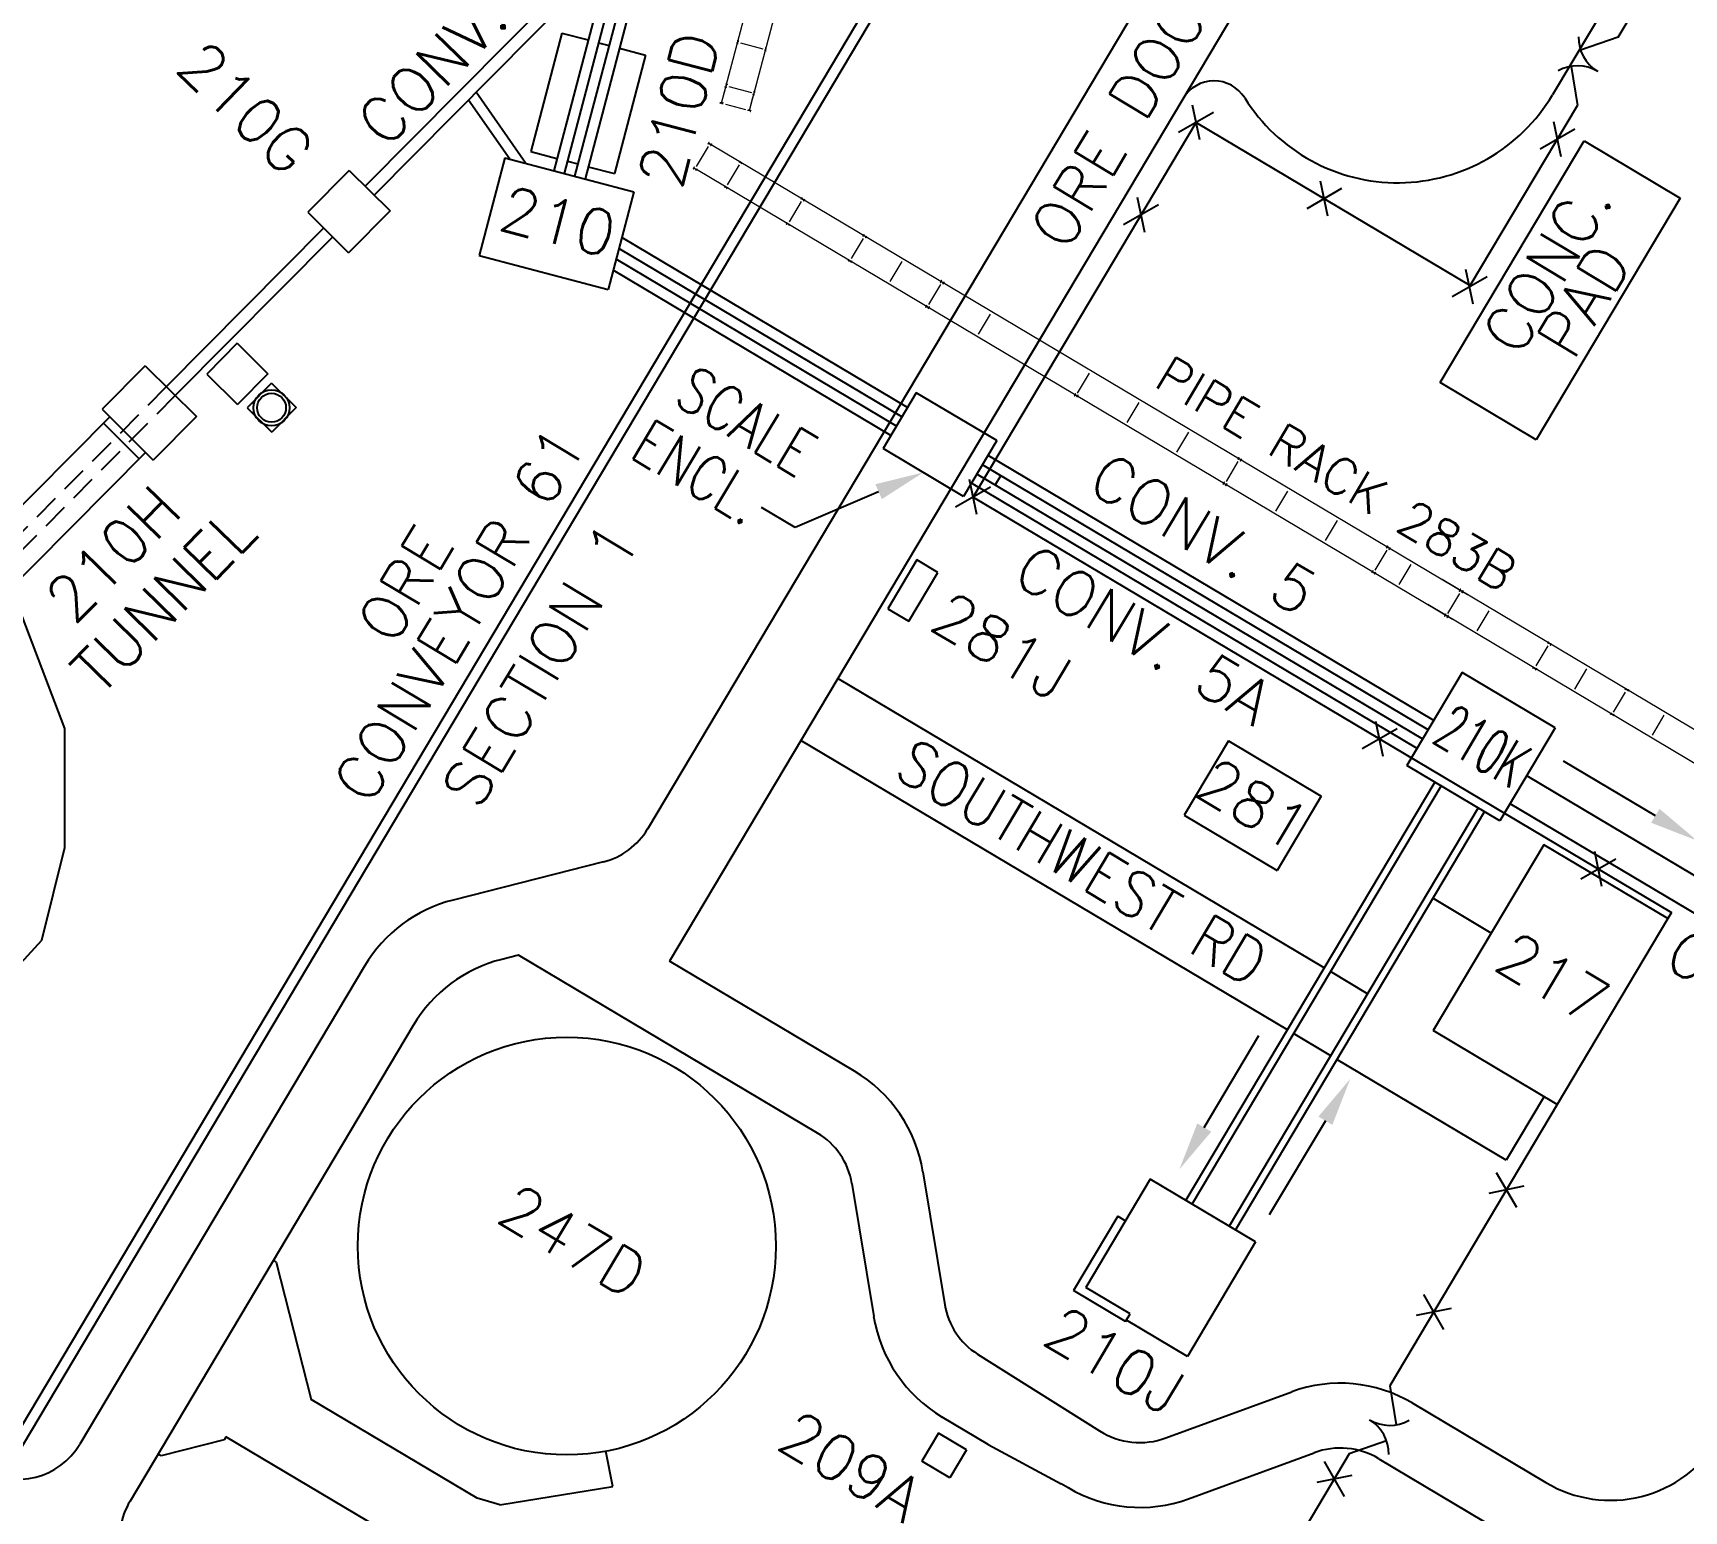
# Model space of a CAD drawing. Extents: x -16413 to 78405, y -232 to 83089.
# Drawn here: x 6293 to 11788, y 13723 to 18644 of the extents above; entities that cross this region are included whole.
import ezdxf
from ezdxf.enums import TextEntityAlignment as Align

# ---------------------------------------------------------------- set-up
doc = ezdxf.new("R2010")
doc.units = 0
doc.header["$LTSCALE"] = 350
doc.header["$MEASUREMENT"] = 0
doc.linetypes.add('HIDDEN', pattern=[0.375, 0.25, -0.125])
doc.layers.add('BACKGROUND', color=7, linetype='CONTINUOUS')
doc.styles.add('SIMPLEX', font='SIMPLEX')
doc.styles.get("Standard").update_dxf_attribs({"font": 'SIMPLEX'})

msp = doc.modelspace()

# ---------------------------------------------------------------- linework, layer by layer
at = {"layer": 'BACKGROUND'}
for p, q in [((12831.3, 25057.1), (3707.5, 9726.4)), ((12867.5, 25047.5), (3738.4, 9708)), ((12194.3, 21910.1), (8411.3, 15553.6)), ((11519.4, 21339.2), (8337.6, 15992.8)), ((8200.1, 18942.4), (7398.3, 18133.7)), ((8230, 18912.8), (7428.1, 18104.2)), ((8212.8, 18895.5), (8025.7, 18185.3)), ((8249.5, 18893.5), (8060.5, 18176.1)), ((8279, 18864.2), (8095.3, 18167)), ((8308.5, 18834.9), (8130.2, 18157.8)), ((8053.3, 18643.4), (7949.4, 18248.8)), ((8053.3, 18643.4), (8140.4, 18620.5)), ((8175.2, 18611.3), (8210, 18602.1)), ((8244.8, 18592.9), (8331.8, 18570)), ((8331.8, 18570), (8227.9, 18175.5)), ((7879.5, 18223.8), (7741.8, 18420.5)), ((7933.4, 18209.6), (7767.5, 18446.5)), ((10221.9, 18379.1), (10105.7, 18312.3)), ((10175.9, 18287.5), (10151.7, 18403.9)), ((11424.6, 18323.4), (11308.4, 18256.5)), ((11378.6, 18231.8), (11354.4, 18348.2)), ((7949.4, 18248.8), (8036.4, 18225.9)), ((7863.3, 18228.1), (7777.7, 17903.2)), ((7863.3, 18228.1), (8292.6, 18115)), ((8071.2, 18216.7), (8106, 18207.6)), ((8140.9, 18198.4), (8227.9, 18175.5)), ((7345, 18186.5), (7207, 18047.4)), ((7345, 18186.5), (7481.3, 18051.3)), ((10602.1, 18033.8), (10578, 18150.2)), ((8292.6, 18115), (8207, 17790.1)), ((9992.9, 17980), (9968.7, 18096.4)), ((10648.2, 18125.5), (10531.9, 18058.6)), ((7207, 18047.4), (7343.3, 17912.2)), ((7481.3, 18051.3), (7343.3, 17912.2)), ((10038.9, 18071.6), (9922.7, 18004.7)), ((7260.2, 17994.6), (6736.4, 17466.2)), ((7290.1, 17965), (6766.2, 17436.7)), ((9184.7, 17366), (8243, 17926.5)), ((9203.1, 17397), (8252.5, 17962.7)), ((7777.7, 17903.2), (8207, 17790.1)), ((9166.3, 17335.1), (8233.4, 17890.3)), ((9147.9, 17304.2), (8223.9, 17854.1)), ((11132.2, 17832.1), (11015.9, 17765.2)), ((11086.2, 17740.4), (11062, 17856.8)), ((6972.5, 17610.7), (6871.2, 17508.4)), ((6972.5, 17610.7), (7074.8, 17509.3)), ((6666.1, 17536), (6522.4, 17391.1)), ((6666.1, 17536), (6836.5, 17367)), ((6871.2, 17508.4), (6973.4, 17407)), ((7074.8, 17509.3), (6973.4, 17407)), ((7086.4, 17477.5), (7005.3, 17395.7)), ((7086.4, 17477.5), (7168.2, 17396.4)), ((9232.4, 17446.1), (9121.9, 17260.5)), ((9500.5, 17286.6), (9232.4, 17446.1)), ((6548, 17365.8), (6036.8, 16850.2)), ((6522.4, 17391.1), (6692.9, 17222.1)), ((6836.5, 17367), (6692.9, 17222.1)), ((7005.3, 17395.7), (7087.1, 17314.6)), ((7168.2, 17396.4), (7087.1, 17314.6)), ((6526.9, 17344.4), (6646.2, 17226.2)), ((9390, 17100.9), (9121.9, 17260.5)), ((9500.5, 17286.6), (9390, 17100.9)), ((6667.3, 17247.5), (6156.1, 16731.9)), ((10936.3, 16323.6), (9452.8, 17206.5)), ((10954.7, 16354.5), (9471.2, 17237.4)), ((9433.7, 17040.4), (9409.5, 17156.8)), ((10899.5, 16261.7), (9416, 17144.6)), ((10917.9, 16292.7), (9434.4, 17175.5)), ((9107.2, 17116.7), (8829.5, 16997.1)), ((9479.7, 17132), (9363.5, 17065.1)), ((8829.5, 16997.1), (8717.6, 17063.7)), ((9233.8, 16889.4), (9137.7, 16726.7)), ((9304, 16848), (9233.8, 16889.4)), ((9207.8, 16685.2), (9304, 16848)), ((6398.4, 16328.5), (6214.6, 16813.2)), ((9137.7, 16726.7), (9207.8, 16685.2)), ((10590.3, 15531.1), (8971.3, 16494.6)), ((11049.8, 16514.4), (10865.7, 16205)), ((11359.2, 16330.3), (11049.8, 16514.4)), ((6398.4, 15931.8), (6398.4, 16328.5)), ((10832.6, 16326.8), (10716.4, 16260)), ((10786.6, 16235.2), (10762.4, 16351.6)), ((11359.2, 16330.3), (11175.1, 16020.9)), ((10467.6, 15324.8), (8848.6, 16288.3)), ((10271.3, 16287.4), (10124, 16039.9)), ((10271.3, 16287.4), (10580.6, 16103.3)), ((11692.3, 16037.6), (11386.4, 16219.7)), ((11175.1, 16020.9), (10865.7, 16205)), ((15368.2, 13727.9), (11264.1, 16170.4)), ((10958.5, 16149.8), (10130, 14757.7)), ((10979.1, 16137.5), (10150.6, 14745.4)), ((10580.6, 16103.3), (10433.3, 15855.8)), ((11102.9, 16063.9), (10274.4, 14671.7)), ((11123.5, 16051.6), (10295, 14659.5)), ((15313, 13635.1), (11208.8, 16077.6)), ((10124, 16039.9), (10433.3, 15855.8)), ((11320.9, 15941.1), (10952.6, 15322.4)), ((11733.3, 15695.6), (11320.9, 15941.1)), ((6322.1, 15623.4), (6398.4, 15931.8)), ((8191.1, 15884.1), (7690.6, 15757.1)), ((11560.7, 15893.5), (11444.4, 15826.7)), ((11514.7, 15801.9), (11490.5, 15918.3)), ((11146, 15647.2), (10951.7, 15762.9)), ((11733.3, 15695.6), (11365.1, 15076.9)), ((6048.2, 15325.4), (6322.1, 15623.4)), ((11146, 15647.2), (10952.6, 15322.4)), ((7908.2, 15573.8), (7852.6, 15559.7)), ((8903.9, 14981.2), (7908.2, 15573.8)), ((9026.6, 15187.4), (8411.3, 15553.6)), ((7396.2, 15537.3), (6449.1, 13946)), ((10734.7, 15445.2), (10610.9, 15518.8)), ((10755.3, 15432.9), (10755.3, 15432.9)), ((7558.2, 15339.9), (6615.6, 13756.1)), ((10191, 14999.7), (10373.1, 15305.7)), ((10611.9, 15238.9), (10488.2, 15312.6)), ((11365.1, 15076.9), (10952.6, 15322.4)), ((10594.1, 15022.5), (10407.3, 14708.6)), ((9254.8, 14852.7), (9327.5, 14409.6)), ((11162.9, 14850.5), (11229.8, 14734.2)), ((9017.9, 14813.8), (9090.7, 14370.7)), ((10011.4, 14828.2), (9796.6, 14467.3)), ((10362, 14619.6), (10011.4, 14828.2)), ((11254.6, 14804.4), (11138.2, 14780.3)), ((9903.1, 14704.9), (9755.5, 14456.9)), ((9903.1, 14704.9), (9928.9, 14689.6)), ((10362, 14619.6), (10135, 14238)), ((7092, 14558.2), (7102.3, 14552)), ((7102.3, 14552), (7218.5, 14094.4)), ((9928.9, 14353.7), (9755.5, 14456.9)), ((9944.2, 14379.5), (9796.6, 14467.3)), ((11012.5, 14397.7), (10896.1, 14373.5)), ((10920.9, 14443.7), (10987.7, 14327.5)), ((9928.9, 14353.7), (9944.2, 14379.5)), ((10135, 14238), (9931.9, 14358.9)), ((9436.5, 14245.4), (9842.6, 13989.7)), ((7770.8, 13765.6), (7218.5, 14094.4)), ((10063.6, 13966.4), (10482.2, 14120)), ((10882.7, 14082.8), (11328, 13817.8)), ((9471.8, 13945), (9318.8, 14036)), ((6928.8, 13959.5), (6718.9, 13906.3)), ((6934.9, 13969.9), (6928.8, 13959.5)), ((7487.3, 13641.1), (6934.9, 13969.9)), ((9306.6, 13982), (9251.3, 13889.2)), ((9399.4, 13926.8), (9306.6, 13982)), ((6718.9, 13906.3), (6708.6, 13912.4)), ((8222.2, 13804.2), (8199.7, 13922.3)), ((9399.4, 13926.8), (9344.2, 13834)), ((9471.8, 13945), (9715.1, 13814.1)), ((10138, 13763.6), (10556.6, 13917.2)), ((9344.2, 13834), (9251.3, 13889.2)), ((10590, 13887.7), (10656.8, 13771.4)), ((10772.3, 13897.1), (11862, 13248.6)), ((7846, 13743.5), (8222.2, 13804.2)), ((9737.5, 13800.8), (9715.1, 13814.1)), ((10681.6, 13841.7), (10565.2, 13817.5)), ((7846, 13743.5), (7770.8, 13765.6))]:
    msp.add_line(p, q, dxfattribs=at)
at = {"layer": 'BACKGROUND', "linetype": 'Continuous'}
for p, q in [((12087.8, 19677.5), (11350.3, 18438.4)), ((11568.4, 18629.3), (11658.9, 18781.3)), ((11568.4, 18629.3), (11443.7, 18586.1)), ((11411.8, 18532.6), (11433.4, 18402.4)), ((11076.4, 17802.6), (11433.4, 18402.4)), ((9421.6, 17098.6), (10163.8, 18345.7)), ((10163.8, 18345.7), (11076.4, 17802.6)), ((10976.2, 17479.8), (11454.9, 18284.2)), ((11454.9, 18284.2), (11774.6, 18093.9)), ((11774.6, 18093.9), (11295.9, 17289.6)), ((11295.9, 17289.6), (10976.2, 17479.8)), ((11295.9, 17289.6), (10976.2, 17479.8)), ((9513.8, 17170.2), (9495.4, 17139.3)), ((9421.6, 17098.6), (11745.7, 15715.4)), ((11745.7, 15715.4), (11733.8, 15695.4)), ((11196, 14891.3), (10632.6, 15226.6)), ((11365.6, 15076.7), (10808.3, 14140.3)), ((11321.8, 15102.7), (11196, 14891.3)), ((10808.3, 14140.3), (10829.9, 14010.1)), ((10673.3, 13913.4), (10441.6, 13524.2)), ((10798, 13956.6), (10673.3, 13913.4))]:
    msp.add_line(p, q, dxfattribs=at)
at = {"layer": 'BACKGROUND', "lineweight": 0}
for p, q in [((8584.3, 18410.4, -4740.5), (8838.9, 19370.2, -4740.5)), ((8677.1, 18385.7, -4740.5), (8931.7, 19345.5, -4740.5)), ((8634.7, 18610.4, -4740.5), (8634.6, 18610.1, -4740.5)), ((8634.6, 18610.1, -4740.5), (8639.7, 18608.7, -4740.5)), ((8637.1, 18609.7, -4740.5), (8634.7, 18610.4, -4740.5)), ((8636.7, 18617.9, -4740.5), (8636.6, 18617.6, -4740.5)), ((8636.6, 18617.6, -4740.5), (8639, 18617, -4740.5)), ((8641.8, 18616.6, -4740.5), (8636.7, 18617.9, -4740.5)), ((8639, 18617, -4740.5), (8637.1, 18609.7, -4740.5)), ((8637.3, 18609.7, -4740.5), (8639.2, 18616.9, -4740.5)), ((8639.8, 18609, -4740.5), (8637.3, 18609.7, -4740.5)), ((8639.2, 18616.9, -4740.5), (8641.7, 18616.3, -4740.5)), ((8639.7, 18608.7, -4740.5), (8639.8, 18609, -4740.5)), ((8641.7, 18616.3, -4740.5), (8641.8, 18616.6, -4740.5)), ((8647, 18611, -4740.5), (8722.2, 18591, -4740.5)), ((8727.5, 18585.8, -4740.5), (8727.4, 18585.4, -4740.5)), ((8727.4, 18585.4, -4740.5), (8732.5, 18584.1, -4740.5)), ((8729.9, 18585.1, -4740.5), (8727.5, 18585.8, -4740.5)), ((8729.5, 18593.3, -4740.5), (8729.4, 18593, -4740.5)), ((8729.4, 18593, -4740.5), (8731.8, 18592.4, -4740.5)), ((8734.5, 18592, -4740.5), (8729.5, 18593.3, -4740.5)), ((8731.8, 18592.4, -4740.5), (8729.9, 18585.1, -4740.5)), ((8730.1, 18585.1, -4740.5), (8732, 18592.3, -4740.5)), ((8732.5, 18584.4, -4740.5), (8730.1, 18585.1, -4740.5)), ((8732, 18592.3, -4740.5), (8734.5, 18591.7, -4740.5)), ((8732.5, 18584.1, -4740.5), (8732.5, 18584.4, -4740.5)), ((8734.5, 18591.7, -4740.5), (8734.5, 18592, -4740.5)), ((8595.7, 18464.5, -4740.5), (8595.6, 18464, -4740.5)), ((8595.7, 18464.5, -4740.5), (8595.6, 18464, -4740.5)), ((8595.6, 18464, -4740.5), (8601.2, 18462.5, -4740.5)), ((8595.6, 18464, -4740.5), (8601.2, 18462.5, -4740.5)), ((8598.4, 18463.8, -4740.5), (8595.7, 18464.5, -4740.5)), ((8598.4, 18463.8, -4740.5), (8595.7, 18464.5, -4740.5)), ((8598.2, 18474.1, -4740.5), (8598.1, 18473.7, -4740.5)), ((8598.2, 18474.1, -4740.5), (8598.1, 18473.7, -4740.5)), ((8598.1, 18473.7, -4740.5), (8600.8, 18472.9, -4740.5)), ((8598.1, 18473.7, -4740.5), (8600.8, 18472.9, -4740.5)), ((8603.9, 18472.7, -4740.5), (8598.2, 18474.1, -4740.5)), ((8603.9, 18472.7, -4740.5), (8598.2, 18474.1, -4740.5)), ((8600.8, 18472.9, -4740.5), (8598.4, 18463.8, -4740.5)), ((8600.8, 18472.9, -4740.5), (8598.4, 18463.8, -4740.5)), ((8598.6, 18463.7, -4740.5), (8601.1, 18472.9, -4740.5)), ((8598.6, 18463.7, -4740.5), (8601.1, 18472.9, -4740.5)), ((8601.3, 18463, -4740.5), (8598.6, 18463.7, -4740.5)), ((8601.3, 18463, -4740.5), (8598.6, 18463.7, -4740.5)), ((8599.7, 18468.3, -4740.5), (8610, 18507.2, -4740.5)), ((8601.1, 18472.9, -4740.5), (8603.7, 18472.2, -4740.5)), ((8601.1, 18472.9, -4740.5), (8603.7, 18472.2, -4740.5)), ((8601.2, 18462.5, -4740.5), (8601.3, 18463, -4740.5)), ((8601.2, 18462.5, -4740.5), (8601.3, 18463, -4740.5)), ((8603.7, 18472.2, -4740.5), (8603.9, 18472.7, -4740.5)), ((8603.7, 18472.2, -4740.5), (8603.9, 18472.7, -4740.5)), ((8608.6, 18466, -4740.5), (8683.7, 18446.1, -4740.5)), ((8608.6, 18466, -4740.5), (8683.7, 18446.1, -4740.5)), ((8692.5, 18443.7, -4740.5), (8703.7, 18485.9, -4740.5)), ((8581.1, 18413.9, -4740.5), (8579.7, 18408.9, -4740.5)), ((8581.1, 18413.9, -4740.5), (8579.7, 18408.9, -4740.5)), ((8579.7, 18408.9, -4740.5), (8580, 18408.8, -4740.5)), ((8579.7, 18408.9, -4740.5), (8580, 18408.8, -4740.5)), ((8580, 18408.8, -4740.5), (8580.7, 18411.2, -4740.5)), ((8580, 18408.8, -4740.5), (8580.7, 18411.2, -4740.5)), ((8580.7, 18411.4, -4740.5), (8581.4, 18413.8, -4740.5)), ((8580.7, 18411.4, -4740.5), (8581.4, 18413.8, -4740.5)), ((8588, 18409.5, -4740.5), (8580.7, 18411.4, -4740.5)), ((8588, 18409.5, -4740.5), (8580.7, 18411.4, -4740.5)), ((8580.7, 18411.2, -4740.5), (8587.9, 18409.3, -4740.5)), ((8580.7, 18411.2, -4740.5), (8587.9, 18409.3, -4740.5)), ((8581.4, 18413.8, -4740.5), (8581.1, 18413.9, -4740.5)), ((8581.4, 18413.8, -4740.5), (8581.1, 18413.9, -4740.5)), ((8586.7, 18419.2, -4740.5), (8596.1, 18454.6, -4740.5)), ((8586.7, 18419.2, -4740.5), (8596.1, 18454.6, -4740.5)), ((8587.9, 18409.3, -4740.5), (8587.3, 18406.9, -4740.5)), ((8587.9, 18409.3, -4740.5), (8587.3, 18406.9, -4740.5)), ((8587.6, 18406.8, -4740.5), (8588.9, 18411.8, -4740.5)), ((8587.6, 18406.8, -4740.5), (8588.9, 18411.8, -4740.5)), ((8588.6, 18411.9, -4740.5), (8588, 18409.5, -4740.5)), ((8588.6, 18411.9, -4740.5), (8588, 18409.5, -4740.5)), ((8588.9, 18411.8, -4740.5), (8588.6, 18411.9, -4740.5)), ((8588.9, 18411.8, -4740.5), (8588.6, 18411.9, -4740.5)), ((8679.5, 18394.5, -4740.5), (8688.9, 18430, -4740.5)), ((8679.5, 18394.5, -4740.5), (8688.9, 18430, -4740.5)), ((8688.5, 18439.9, -4740.5), (8688.4, 18439.4, -4740.5)), ((8688.5, 18439.9, -4740.5), (8688.4, 18439.4, -4740.5)), ((8688.4, 18439.4, -4740.5), (8694, 18437.9, -4740.5)), ((8688.4, 18439.4, -4740.5), (8694, 18437.9, -4740.5)), ((8691.1, 18439.2, -4740.5), (8688.5, 18439.9, -4740.5)), ((8691.1, 18439.2, -4740.5), (8688.5, 18439.9, -4740.5)), ((8691, 18449.5, -4740.5), (8690.9, 18449, -4740.5)), ((8691, 18449.5, -4740.5), (8690.9, 18449, -4740.5)), ((8690.9, 18449, -4740.5), (8693.6, 18448.3, -4740.5)), ((8690.9, 18449, -4740.5), (8693.6, 18448.3, -4740.5)), ((8696.7, 18448, -4740.5), (8691, 18449.5, -4740.5)), ((8696.7, 18448, -4740.5), (8691, 18449.5, -4740.5)), ((8693.6, 18448.3, -4740.5), (8691.1, 18439.2, -4740.5)), ((8693.6, 18448.3, -4740.5), (8691.1, 18439.2, -4740.5)), ((8691.4, 18439.1, -4740.5), (8693.9, 18448.3, -4740.5)), ((8691.4, 18439.1, -4740.5), (8693.9, 18448.3, -4740.5)), ((8694.1, 18438.4, -4740.5), (8691.4, 18439.1, -4740.5)), ((8694.1, 18438.4, -4740.5), (8691.4, 18439.1, -4740.5)), ((8693.9, 18448.3, -4740.5), (8696.5, 18447.5, -4740.5)), ((8693.9, 18448.3, -4740.5), (8696.5, 18447.5, -4740.5)), ((8694, 18437.9, -4740.5), (8694.1, 18438.4, -4740.5)), ((8694, 18437.9, -4740.5), (8694.1, 18438.4, -4740.5)), ((8696.5, 18447.5, -4740.5), (8696.7, 18448, -4740.5)), ((8696.5, 18447.5, -4740.5), (8696.7, 18448, -4740.5)), ((8587.3, 18406.9, -4740.5), (8587.6, 18406.8, -4740.5)), ((8587.3, 18406.9, -4740.5), (8587.6, 18406.8, -4740.5)), ((8597, 18407, -4740.5), (8664.5, 18389.1, -4740.5)), ((8597, 18407, -4740.5), (8664.5, 18389.1, -4740.5)), ((8673.9, 18389.3, -4740.5), (8672.5, 18384.2, -4740.5)), ((8673.9, 18389.3, -4740.5), (8672.5, 18384.2, -4740.5)), ((8672.5, 18384.2, -4740.5), (8672.8, 18384.2, -4740.5)), ((8672.5, 18384.2, -4740.5), (8672.8, 18384.2, -4740.5)), ((8672.8, 18384.2, -4740.5), (8673.5, 18386.6, -4740.5)), ((8672.8, 18384.2, -4740.5), (8673.5, 18386.6, -4740.5)), ((8673.5, 18386.8, -4740.5), (8674.2, 18389.2, -4740.5)), ((8673.5, 18386.8, -4740.5), (8674.2, 18389.2, -4740.5)), ((8680.8, 18384.9, -4740.5), (8673.5, 18386.8, -4740.5)), ((8680.8, 18384.9, -4740.5), (8673.5, 18386.8, -4740.5)), ((8673.5, 18386.6, -4740.5), (8680.7, 18384.7, -4740.5)), ((8673.5, 18386.6, -4740.5), (8680.7, 18384.7, -4740.5)), ((8674.2, 18389.2, -4740.5), (8673.9, 18389.3, -4740.5)), ((8674.2, 18389.2, -4740.5), (8673.9, 18389.3, -4740.5)), ((8680.7, 18384.7, -4740.5), (8680.1, 18382.2, -4740.5)), ((8680.7, 18384.7, -4740.5), (8680.1, 18382.2, -4740.5)), ((8680.1, 18382.2, -4740.5), (8680.4, 18382.1, -4740.5)), ((8680.1, 18382.2, -4740.5), (8680.4, 18382.1, -4740.5)), ((8680.4, 18382.1, -4740.5), (8681.7, 18387.2, -4740.5)), ((8680.4, 18382.1, -4740.5), (8681.7, 18387.2, -4740.5)), ((8681.4, 18387.3, -4740.5), (8680.8, 18384.9, -4740.5)), ((8681.4, 18387.3, -4740.5), (8680.8, 18384.9, -4740.5)), ((8681.7, 18387.2, -4740.5), (8681.4, 18387.3, -4740.5)), ((8681.7, 18387.2, -4740.5), (8681.4, 18387.3, -4740.5)), ((8501.1, 18199.5, -4740.5), (8540.8, 18266.3, -4740.5)), ((8501.1, 18199.5, -4740.5), (8540.8, 18266.3, -4740.5)), ((8542.5, 18279.3, -4740.5), (8539.5, 18274.3, -4740.5)), ((8542.5, 18279.3, -4740.5), (8539.5, 18274.3, -4740.5)), ((8539.5, 18274.3, -4740.5), (8540, 18274.1, -4740.5)), ((8539.5, 18274.3, -4740.5), (8540, 18274.1, -4740.5)), ((8540, 18274.1, -4740.5), (8541.4, 18276.4, -4740.5)), ((8540, 18274.1, -4740.5), (8541.4, 18276.4, -4740.5)), ((8541.4, 18276.4, -4740.5), (8549.5, 18271.6, -4740.5)), ((8541.4, 18276.4, -4740.5), (8549.5, 18271.6, -4740.5)), ((8541.5, 18276.7, -4740.5), (8543, 18279.1, -4740.5)), ((8541.5, 18276.7, -4740.5), (8543, 18279.1, -4740.5)), ((8549.7, 18271.9, -4740.5), (8541.5, 18276.7, -4740.5)), ((8549.7, 18271.9, -4740.5), (8541.5, 18276.7, -4740.5)), ((8543, 18279.1, -4740.5), (8542.5, 18279.3, -4740.5)), ((8543, 18279.1, -4740.5), (8542.5, 18279.3, -4740.5)), ((8549.5, 18271.6, -4740.5), (8548.1, 18269.2, -4740.5)), ((8549.5, 18271.6, -4740.5), (8548.1, 18269.2, -4740.5)), ((8548.1, 18269.2, -4740.5), (8548.5, 18269, -4740.5)), ((8548.1, 18269.2, -4740.5), (8548.5, 18269, -4740.5)), ((8548.5, 18269, -4740.5), (8551.5, 18274, -4740.5)), ((8548.5, 18269, -4740.5), (8551.5, 18274, -4740.5)), ((8551.1, 18274.2, -4740.5), (8549.7, 18271.9, -4740.5)), ((8551.1, 18274.2, -4740.5), (8549.7, 18271.9, -4740.5)), ((11066.8, 16773.6, -4740.5), (8550, 18271.5, -4740.5)), ((8551.5, 18274, -4740.5), (8551.1, 18274.2, -4740.5)), ((8551.5, 18274, -4740.5), (8551.1, 18274.2, -4740.5)), ((8493.4, 18196.8, -4740.5), (8490.4, 18191.8, -4740.5)), ((8493.4, 18196.8, -4740.5), (8490.4, 18191.8, -4740.5)), ((8490.4, 18191.8, -4740.5), (8490.9, 18191.6, -4740.5)), ((8490.4, 18191.8, -4740.5), (8490.9, 18191.6, -4740.5)), ((8490.9, 18191.6, -4740.5), (8492.3, 18193.9, -4740.5)), ((8490.9, 18191.6, -4740.5), (8492.3, 18193.9, -4740.5)), ((8492.3, 18193.9, -4740.5), (8500.4, 18189.1, -4740.5)), ((8492.3, 18193.9, -4740.5), (8500.4, 18189.1, -4740.5)), ((8492.4, 18194.2, -4740.5), (8493.9, 18196.6, -4740.5)), ((8492.4, 18194.2, -4740.5), (8493.9, 18196.6, -4740.5)), ((8500.6, 18189.4, -4740.5), (8492.4, 18194.2, -4740.5)), ((8500.6, 18189.4, -4740.5), (8492.4, 18194.2, -4740.5)), ((8493.9, 18196.6, -4740.5), (8493.4, 18196.8, -4740.5)), ((8493.9, 18196.6, -4740.5), (8493.4, 18196.8, -4740.5)), ((8500.4, 18189.1, -4740.5), (8499, 18186.7, -4740.5)), ((8500.4, 18189.1, -4740.5), (8499, 18186.7, -4740.5)), ((8499.4, 18186.5, -4740.5), (8502.4, 18191.5, -4740.5)), ((8499.4, 18186.5, -4740.5), (8502.4, 18191.5, -4740.5)), ((8502, 18191.7, -4740.5), (8500.6, 18189.4, -4740.5)), ((8502, 18191.7, -4740.5), (8500.6, 18189.4, -4740.5)), ((11017.7, 16691.2, -4740.5), (8500.9, 18189, -4740.5)), ((8502.4, 18191.5, -4740.5), (8502, 18191.7, -4740.5)), ((8502.4, 18191.5, -4740.5), (8502, 18191.7, -4740.5)), ((8604.2, 18138.1, -4740.5), (8644, 18204.9, -4740.5)), ((8604.2, 18138.1, -4740.5), (8644, 18204.9, -4740.5)), ((8646.5, 18217.1, -4740.5), (8643.8, 18212.6, -4740.5)), ((8646.5, 18217.1, -4740.5), (8643.8, 18212.6, -4740.5)), ((8643.8, 18212.6, -4740.5), (8644.1, 18212.4, -4740.5)), ((8643.8, 18212.6, -4740.5), (8644.1, 18212.4, -4740.5)), ((8644.1, 18212.4, -4740.5), (8645.4, 18214.6, -4740.5)), ((8644.1, 18212.4, -4740.5), (8645.4, 18214.6, -4740.5)), ((8645.4, 18214.6, -4740.5), (8651.8, 18210.8, -4740.5)), ((8645.4, 18214.6, -4740.5), (8651.8, 18210.8, -4740.5)), ((8645.5, 18214.8, -4740.5), (8646.8, 18217, -4740.5)), ((8645.5, 18214.8, -4740.5), (8646.8, 18216.9, -4740.5)), ((8651.9, 18211, -4740.5), (8645.5, 18214.8, -4740.5)), ((8651.9, 18211, -4740.5), (8645.5, 18214.8, -4740.5)), ((8646.8, 18217, -4740.5), (8646.5, 18217.1, -4740.5)), ((8646.8, 18216.9, -4740.5), (8646.5, 18217.1, -4740.5)), ((8651.8, 18210.8, -4740.5), (8650.5, 18208.6, -4740.5)), ((8651.8, 18210.8, -4740.5), (8650.5, 18208.6, -4740.5)), ((8650.5, 18208.6, -4740.5), (8650.8, 18208.4, -4740.5)), ((8650.5, 18208.6, -4740.5), (8650.8, 18208.4, -4740.5)), ((8650.8, 18208.4, -4740.5), (8653.5, 18213, -4740.5)), ((8650.8, 18208.4, -4740.5), (8653.5, 18213, -4740.5)), ((8653.2, 18213.1, -4740.5), (8651.9, 18211, -4740.5)), ((8653.2, 18213.1, -4740.5), (8651.9, 18211, -4740.5)), ((8653.5, 18213, -4740.5), (8653.2, 18213.1, -4740.5)), ((8653.5, 18213, -4740.5), (8653.2, 18213.1, -4740.5)), ((8499, 18186.7, -4740.5), (8499.4, 18186.5, -4740.5)), ((8499, 18186.7, -4740.5), (8499.4, 18186.5, -4740.5)), ((8597.4, 18134.6, -4740.5), (8594.7, 18130.1, -4740.5)), ((8597.4, 18134.6, -4740.5), (8594.7, 18130.1, -4740.5)), ((8596.4, 18132.3, -4740.5), (8597.7, 18134.5, -4740.5)), ((8596.4, 18132.3, -4740.5), (8597.7, 18134.5, -4740.5)), ((8597.7, 18134.5, -4740.5), (8597.4, 18134.6, -4740.5)), ((8597.7, 18134.5, -4740.5), (8597.4, 18134.6, -4740.5)), ((8594.7, 18130.1, -4740.5), (8595, 18129.9, -4740.5)), ((8594.7, 18130.1, -4740.5), (8595, 18129.9, -4740.5)), ((8595, 18129.9, -4740.5), (8596.3, 18132.1, -4740.5)), ((8595, 18129.9, -4740.5), (8596.3, 18132.1, -4740.5)), ((8596.3, 18132.1, -4740.5), (8602.7, 18128.3, -4740.5)), ((8596.3, 18132.1, -4740.5), (8602.7, 18128.3, -4740.5)), ((8602.8, 18128.5, -4740.5), (8596.4, 18132.3, -4740.5)), ((8602.8, 18128.5, -4740.5), (8596.4, 18132.3, -4740.5)), ((8602.7, 18128.3, -4740.5), (8601.4, 18126.1, -4740.5)), ((8602.7, 18128.3, -4740.5), (8601.4, 18126.1, -4740.5)), ((8601.4, 18126.1, -4740.5), (8601.7, 18125.9, -4740.5)), ((8601.4, 18126.1, -4740.5), (8601.7, 18125.9, -4740.5)), ((8601.7, 18125.9, -4740.5), (8604.4, 18130.5, -4740.5)), ((8601.7, 18125.9, -4740.5), (8604.4, 18130.5, -4740.5)), ((8604.1, 18130.6, -4740.5), (8602.8, 18128.5, -4740.5)), ((8604.1, 18130.6, -4740.5), (8602.8, 18128.5, -4740.5)), ((8604.4, 18130.5, -4740.5), (8604.1, 18130.6, -4740.5)), ((8604.4, 18130.5, -4740.5), (8604.1, 18130.6, -4740.5)), ((8810.5, 18015.4, -4740.5), (8850.2, 18082.2, -4740.5)), ((8851.9, 18095.2, -4740.5), (8848.9, 18090.2, -4740.5)), ((8848.9, 18090.2, -4740.5), (8849.3, 18090, -4740.5)), ((8849.3, 18090, -4740.5), (8850.8, 18092.3, -4740.5)), ((8850.8, 18092.3, -4740.5), (8858.9, 18087.5, -4740.5)), ((8850.9, 18092.6, -4740.5), (8852.3, 18095, -4740.5)), ((8859, 18087.8, -4740.5), (8850.9, 18092.6, -4740.5)), ((8852.3, 18095, -4740.5), (8851.9, 18095.2, -4740.5)), ((8858.9, 18087.5, -4740.5), (8857.5, 18085.1, -4740.5)), ((8857.5, 18085.1, -4740.5), (8857.9, 18084.9, -4740.5)), ((8857.9, 18084.9, -4740.5), (8860.9, 18089.9, -4740.5)), ((8860.4, 18090.1, -4740.5), (8859, 18087.8, -4740.5)), ((8860.9, 18089.9, -4740.5), (8860.4, 18090.1, -4740.5)), ((8802.8, 18012.7, -4740.5), (8799.8, 18007.7, -4740.5)), ((8799.8, 18007.7, -4740.5), (8800.2, 18007.5, -4740.5)), ((8800.2, 18007.5, -4740.5), (8801.7, 18009.8, -4740.5)), ((8801.7, 18009.8, -4740.5), (8809.8, 18005, -4740.5)), ((8801.8, 18010.1, -4740.5), (8803.2, 18012.5, -4740.5)), ((8809.9, 18005.3, -4740.5), (8801.8, 18010.1, -4740.5)), ((8803.2, 18012.5, -4740.5), (8802.8, 18012.7, -4740.5)), ((8809.8, 18005, -4740.5), (8808.4, 18002.6, -4740.5)), ((8808.4, 18002.6, -4740.5), (8808.8, 18002.4, -4740.5)), ((8808.8, 18002.4, -4740.5), (8811.8, 18007.4, -4740.5)), ((8811.3, 18007.6, -4740.5), (8809.9, 18005.3, -4740.5)), ((8811.8, 18007.4, -4740.5), (8811.3, 18007.6, -4740.5)), ((9058.1, 17972.5, -4740.5), (9055.1, 17967.5, -4740.5)), ((9055.6, 17967.2, -4740.5), (9057, 17969.6, -4740.5)), ((9057, 17969.6, -4740.5), (9065.1, 17964.8, -4740.5)), ((9057.1, 17969.8, -4740.5), (9058.6, 17972.2, -4740.5)), ((9065.3, 17965, -4740.5), (9057.1, 17969.8, -4740.5)), ((9058.6, 17972.2, -4740.5), (9058.1, 17972.5, -4740.5)), ((9016.7, 17892.7, -4740.5), (9056.4, 17959.4, -4740.5)), ((9055.1, 17967.5, -4740.5), (9055.6, 17967.2, -4740.5)), ((9065.1, 17964.8, -4740.5), (9063.7, 17962.4, -4740.5)), ((9063.7, 17962.4, -4740.5), (9064.1, 17962.1, -4740.5)), ((9064.1, 17962.1, -4740.5), (9067.1, 17967.1, -4740.5)), ((9066.7, 17967.4, -4740.5), (9065.3, 17965, -4740.5)), ((9067.1, 17967.1, -4740.5), (9066.7, 17967.4, -4740.5)), ((9009, 17890, -4740.5), (9006, 17885, -4740.5)), ((9006, 17885, -4740.5), (9006.5, 17884.7, -4740.5)), ((9006.5, 17884.7, -4740.5), (9007.9, 17887.1, -4740.5)), ((9007.9, 17887.1, -4740.5), (9016, 17882.3, -4740.5)), ((9008, 17887.3, -4740.5), (9009.5, 17889.7, -4740.5)), ((9016.2, 17882.5, -4740.5), (9008, 17887.3, -4740.5)), ((9009.5, 17889.7, -4740.5), (9009, 17890, -4740.5)), ((9016, 17882.3, -4740.5), (9014.6, 17879.9, -4740.5)), ((9014.6, 17879.9, -4740.5), (9015, 17879.6, -4740.5)), ((9015, 17879.6, -4740.5), (9018, 17884.6, -4740.5)), ((9017.6, 17884.9, -4740.5), (9016.2, 17882.5, -4740.5)), ((9018, 17884.6, -4740.5), (9017.6, 17884.9, -4740.5)), ((9145.6, 17815.9, -4740.5), (9185.4, 17882.8, -4740.5)), ((9274.5, 17739.3, -4740.5), (9314.2, 17806, -4740.5)), ((9316.6, 17819.9, -4740.5), (9312.5, 17813, -4740.5)), ((9312.5, 17813, -4740.5), (9313.1, 17812.7, -4740.5)), ((9313.1, 17812.7, -4740.5), (9315, 17816, -4740.5)), ((9315, 17816, -4740.5), (9322.6, 17811.5, -4740.5)), ((9315.2, 17816.3, -4740.5), (9317.2, 17819.6, -4740.5)), ((9322.8, 17811.8, -4740.5), (9315.2, 17816.3, -4740.5)), ((9317.2, 17819.6, -4740.5), (9316.6, 17819.9, -4740.5)), ((9322.6, 17811.5, -4740.5), (9320.7, 17808.2, -4740.5)), ((9320.7, 17808.2, -4740.5), (9321.2, 17807.8, -4740.5)), ((9321.2, 17807.8, -4740.5), (9325.3, 17814.7, -4740.5)), ((9324.8, 17815.1, -4740.5), (9322.8, 17811.8, -4740.5)), ((9325.3, 17814.7, -4740.5), (9324.8, 17815.1, -4740.5)), ((9267.5, 17737.4, -4740.5), (9263.4, 17730.5, -4740.5)), ((9263.4, 17730.5, -4740.5), (9264, 17730.2, -4740.5)), ((9264, 17730.2, -4740.5), (9265.9, 17733.5, -4740.5)), ((9265.9, 17733.5, -4740.5), (9273.5, 17729, -4740.5)), ((9266.1, 17733.8, -4740.5), (9268.1, 17737.1, -4740.5)), ((9273.7, 17729.3, -4740.5), (9266.1, 17733.8, -4740.5)), ((9268.1, 17737.1, -4740.5), (9267.5, 17737.4, -4740.5)), ((9273.5, 17729, -4740.5), (9271.6, 17725.7, -4740.5)), ((9271.6, 17725.7, -4740.5), (9272.1, 17725.3, -4740.5)), ((9272.1, 17725.3, -4740.5), (9276.2, 17732.2, -4740.5)), ((9275.7, 17732.6, -4740.5), (9273.7, 17729.3, -4740.5)), ((9276.2, 17732.2, -4740.5), (9275.7, 17732.6, -4740.5)), ((9439.5, 17641.1, -4740.5), (9479.2, 17707.8, -4740.5)), ((9769.5, 17444.7, -4740.5), (9809.2, 17511.4, -4740.5)), ((9762.5, 17442.8, -4740.5), (9758.4, 17435.9, -4740.5)), ((9758.4, 17435.9, -4740.5), (9758.9, 17435.6, -4740.5)), ((9758.9, 17435.6, -4740.5), (9760.9, 17438.9, -4740.5)), ((9760.9, 17438.9, -4740.5), (9768.5, 17434.4, -4740.5)), ((9761.1, 17439.2, -4740.5), (9763, 17442.5, -4740.5)), ((9768.7, 17434.7, -4740.5), (9761.1, 17439.2, -4740.5)), ((9763, 17442.5, -4740.5), (9762.5, 17442.8, -4740.5)), ((9768.5, 17434.4, -4740.5), (9766.6, 17431.1, -4740.5)), ((9766.6, 17431.1, -4740.5), (9767.1, 17430.8, -4740.5)), ((9767.1, 17430.8, -4740.5), (9771.2, 17437.7, -4740.5)), ((9770.7, 17438, -4740.5), (9768.7, 17434.7, -4740.5)), ((9771.2, 17437.7, -4740.5), (9770.7, 17438, -4740.5)), ((9934.5, 17346.5, -4740.5), (9974.2, 17413.2, -4740.5)), ((10099.5, 17248.2, -4740.5), (10139.2, 17315.1, -4740.5)), ((10264.5, 17150.1, -4740.5), (10304.2, 17216.8, -4740.5)), ((10306.6, 17230.7, -4740.5), (10302.5, 17223.9, -4740.5)), ((10302.5, 17223.9, -4740.5), (10303, 17223.5, -4740.5)), ((10303, 17223.5, -4740.5), (10305, 17226.8, -4740.5)), ((10305, 17226.8, -4740.5), (10312.6, 17222.3, -4740.5)), ((10305.2, 17227.1, -4740.5), (10307.1, 17230.4, -4740.5)), ((10312.8, 17222.6, -4740.5), (10305.2, 17227.1, -4740.5)), ((10307.1, 17230.4, -4740.5), (10306.6, 17230.7, -4740.5)), ((10312.6, 17222.3, -4740.5), (10310.6, 17219, -4740.5)), ((10310.6, 17219, -4740.5), (10311.2, 17218.7, -4740.5)), ((10311.2, 17218.7, -4740.5), (10315.3, 17225.6, -4740.5)), ((10314.7, 17225.9, -4740.5), (10312.8, 17222.6, -4740.5)), ((10315.3, 17225.6, -4740.5), (10314.7, 17225.9, -4740.5)), ((10257.5, 17148.3, -4740.5), (10253.4, 17141.4, -4740.5)), ((10253.9, 17141, -4740.5), (10255.9, 17144.3, -4740.5)), ((10255.9, 17144.3, -4740.5), (10263.5, 17139.8, -4740.5)), ((10256.1, 17144.6, -4740.5), (10258, 17147.9, -4740.5)), ((10263.7, 17140.1, -4740.5), (10256.1, 17144.6, -4740.5)), ((10258, 17147.9, -4740.5), (10257.5, 17148.3, -4740.5)), ((10253.4, 17141.4, -4740.5), (10253.9, 17141, -4740.5)), ((10263.5, 17139.8, -4740.5), (10261.5, 17136.5, -4740.5)), ((10261.5, 17136.5, -4740.5), (10262.1, 17136.2, -4740.5)), ((10262.1, 17136.2, -4740.5), (10266.2, 17143.1, -4740.5)), ((10265.6, 17143.4, -4740.5), (10263.7, 17140.1, -4740.5)), ((10266.2, 17143.1, -4740.5), (10265.6, 17143.4, -4740.5)), ((10429.5, 17051.9, -4740.5), (10469.2, 17118.6, -4740.5)), ((10594.4, 16953.7, -4740.5), (10634.2, 17020.5, -4740.5)), ((10801.6, 16936.2, -4740.5), (10797.5, 16929.3, -4740.5)), ((10797.5, 16929.3, -4740.5), (10798, 16929, -4740.5)), ((10798, 16929, -4740.5), (10800, 16932.3, -4740.5)), ((10800, 16932.3, -4740.5), (10807.6, 16927.7, -4740.5)), ((10800.1, 16932.6, -4740.5), (10802.1, 16935.9, -4740.5)), ((10807.7, 16928, -4740.5), (10800.1, 16932.6, -4740.5)), ((10802.1, 16935.9, -4740.5), (10801.6, 16936.2, -4740.5)), ((10807.6, 16927.7, -4740.5), (10805.6, 16924.4, -4740.5)), ((10805.6, 16924.4, -4740.5), (10806.1, 16924.1, -4740.5)), ((10806.1, 16924.1, -4740.5), (10810.2, 16931, -4740.5)), ((10809.7, 16931.3, -4740.5), (10807.7, 16928, -4740.5)), ((10810.2, 16931, -4740.5), (10809.7, 16931.3, -4740.5)), ((10759.4, 16855.5, -4740.5), (10799.2, 16922.3, -4740.5)), ((10840.2, 16807.5, -4740.5), (10879.9, 16874.2, -4740.5)), ((10752.5, 16853.7, -4740.5), (10748.4, 16846.8, -4740.5)), ((10748.4, 16846.8, -4740.5), (10748.9, 16846.5, -4740.5)), ((10748.9, 16846.5, -4740.5), (10750.9, 16849.8, -4740.5)), ((10750.9, 16849.8, -4740.5), (10758.5, 16845.2, -4740.5)), ((10751, 16850.1, -4740.5), (10753, 16853.4, -4740.5)), ((10758.7, 16845.5, -4740.5), (10751, 16850.1, -4740.5)), ((10753, 16853.4, -4740.5), (10752.5, 16853.7, -4740.5)), ((10758.5, 16845.2, -4740.5), (10756.5, 16841.9, -4740.5)), ((10756.5, 16841.9, -4740.5), (10757, 16841.6, -4740.5)), ((10757, 16841.6, -4740.5), (10761.1, 16848.5, -4740.5)), ((10760.6, 16848.8, -4740.5), (10758.7, 16845.5, -4740.5)), ((10761.1, 16848.5, -4740.5), (10760.6, 16848.8, -4740.5)), ((12391.9, 15985, -4740.5), (10982.3, 16824, -4740.5)), ((11001.8, 16711.3, -4740.5), (11041.5, 16778, -4740.5)), ((11043.9, 16792, -4740.5), (11039.8, 16785.1, -4740.5)), ((11039.8, 16785.1, -4740.5), (11040.3, 16784.7, -4740.5)), ((11040.3, 16784.7, -4740.5), (11042.3, 16788, -4740.5)), ((11042.3, 16788, -4740.5), (11049.9, 16783.5, -4740.5)), ((11042.5, 16788.3, -4740.5), (11044.4, 16791.6, -4740.5)), ((11050.1, 16783.8, -4740.5), (11042.5, 16788.3, -4740.5)), ((11044.4, 16791.6, -4740.5), (11043.9, 16792, -4740.5)), ((11049.9, 16783.5, -4740.5), (11047.9, 16780.2, -4740.5)), ((11047.9, 16780.2, -4740.5), (11048.5, 16779.9, -4740.5)), ((11048.5, 16779.9, -4740.5), (11052.6, 16786.8, -4740.5)), ((11052, 16787.1, -4740.5), (11050.1, 16783.8, -4740.5)), ((11052.6, 16786.8, -4740.5), (11052, 16787.1, -4740.5)), ((12342.8, 15902.5, -4740.5), (10934.7, 16740.6, -4740.5)), ((10994.8, 16709.5, -4740.5), (10990.7, 16702.6, -4740.5)), ((10991.2, 16702.2, -4740.5), (10993.2, 16705.5, -4740.5)), ((10993.2, 16705.5, -4740.5), (11000.8, 16701, -4740.5)), ((10993.4, 16705.8, -4740.5), (10995.3, 16709.1, -4740.5)), ((11001, 16701.3, -4740.5), (10993.4, 16705.8, -4740.5)), ((10995.3, 16709.1, -4740.5), (10994.8, 16709.5, -4740.5)), ((10999.4, 16697.4, -4740.5), (11003.5, 16704.3, -4740.5)), ((11002.9, 16704.6, -4740.5), (11001, 16701.3, -4740.5)), ((11003.5, 16704.3, -4740.5), (11002.9, 16704.6, -4740.5)), ((11099.7, 16653, -4740.5), (11139.5, 16719.7, -4740.5)), ((10990.7, 16702.6, -4740.5), (10991.2, 16702.2, -4740.5)), ((11000.8, 16701, -4740.5), (10998.8, 16697.7, -4740.5)), ((10998.8, 16697.7, -4740.5), (10999.4, 16697.4, -4740.5)), ((11295.7, 16536.4, -4740.5), (11335.4, 16603.2, -4740.5)), ((11337.1, 16616.2, -4740.5), (11334.1, 16611.2, -4740.5)), ((11334.1, 16611.2, -4740.5), (11334.5, 16610.9, -4740.5)), ((11334.5, 16610.9, -4740.5), (11335.9, 16613.3, -4740.5)), ((11335.9, 16613.3, -4740.5), (11344.1, 16608.5, -4740.5)), ((11336.1, 16613.6, -4740.5), (11337.5, 16615.9, -4740.5)), ((11344.2, 16608.7, -4740.5), (11336.1, 16613.6, -4740.5)), ((11337.5, 16615.9, -4740.5), (11337.1, 16616.2, -4740.5)), ((11344.1, 16608.5, -4740.5), (11342.6, 16606.1, -4740.5)), ((11342.6, 16606.1, -4740.5), (11343.1, 16605.8, -4740.5)), ((11343.1, 16605.8, -4740.5), (11346.1, 16610.8, -4740.5)), ((11345.6, 16611.1, -4740.5), (11344.2, 16608.7, -4740.5)), ((11346.1, 16610.8, -4740.5), (11345.6, 16611.1, -4740.5)), ((11288, 16533.7, -4740.5), (11285, 16528.7, -4740.5)), ((11285, 16528.7, -4740.5), (11285.4, 16528.4, -4740.5)), ((11285.4, 16528.4, -4740.5), (11286.8, 16530.8, -4740.5)), ((11286.8, 16530.8, -4740.5), (11295, 16526, -4740.5)), ((11287, 16531.1, -4740.5), (11288.4, 16533.4, -4740.5)), ((11295.1, 16526.2, -4740.5), (11287, 16531.1, -4740.5)), ((11288.4, 16533.4, -4740.5), (11288, 16533.7, -4740.5)), ((11295, 16526, -4740.5), (11293.6, 16523.6, -4740.5)), ((11293.6, 16523.6, -4740.5), (11294, 16523.3, -4740.5)), ((11294, 16523.3, -4740.5), (11297, 16528.3, -4740.5)), ((11296.5, 16528.6, -4740.5), (11295.1, 16526.2, -4740.5)), ((11297, 16528.3, -4740.5), (11296.5, 16528.6, -4740.5)), ((11424.5, 16459.6, -4740.5), (11464.3, 16526.5, -4740.5)), ((11553.5, 16383, -4740.5), (11593.2, 16449.7, -4740.5)), ((11594.9, 16462.8, -4740.5), (11591.9, 16457.8, -4740.5)), ((11591.9, 16457.8, -4740.5), (11592.3, 16457.5, -4740.5)), ((11592.3, 16457.5, -4740.5), (11593.7, 16459.9, -4740.5)), ((11593.7, 16459.9, -4740.5), (11601.9, 16455, -4740.5)), ((11593.9, 16460.1, -4740.5), (11595.3, 16462.5, -4740.5)), ((11602, 16455.3, -4740.5), (11593.9, 16460.1, -4740.5)), ((11595.3, 16462.5, -4740.5), (11594.9, 16462.8, -4740.5)), ((11601.9, 16455, -4740.5), (11600.4, 16452.7, -4740.5)), ((11600.4, 16452.7, -4740.5), (11600.9, 16452.4, -4740.5)), ((11600.9, 16452.4, -4740.5), (11603.9, 16457.4, -4740.5)), ((11603.4, 16457.7, -4740.5), (11602, 16455.3, -4740.5)), ((11603.9, 16457.4, -4740.5), (11603.4, 16457.7, -4740.5)), ((11545.8, 16380.3, -4740.5), (11542.8, 16375.3, -4740.5)), ((11542.8, 16375.3, -4740.5), (11543.2, 16375, -4740.5)), ((11543.2, 16375, -4740.5), (11544.6, 16377.4, -4740.5)), ((11544.6, 16377.4, -4740.5), (11552.8, 16372.6, -4740.5)), ((11544.8, 16377.6, -4740.5), (11546.2, 16380, -4740.5)), ((11552.9, 16372.8, -4740.5), (11544.8, 16377.6, -4740.5)), ((11546.2, 16380, -4740.5), (11545.8, 16380.3, -4740.5)), ((11551.8, 16369.9, -4740.5), (11554.8, 16374.9, -4740.5)), ((11554.3, 16375.2, -4740.5), (11552.9, 16372.8, -4740.5)), ((11554.8, 16374.9, -4740.5), (11554.3, 16375.2, -4740.5)), ((11552.8, 16372.6, -4740.5), (11551.4, 16370.2, -4740.5)), ((11551.4, 16370.2, -4740.5), (11551.8, 16369.9, -4740.5)), ((11682.3, 16306.2, -4740.5), (11722.1, 16373, -4740.5))]:
    msp.add_line(p, q, dxfattribs=at)
at = {"layer": 'BACKGROUND', "linetype": 'HIDDEN'}
for p, q in [((6736.4, 17466.2), (5428.6, 16147.4)), ((6766.2, 17436.7), (5458.4, 16117.8))]:
    msp.add_line(p, q, dxfattribs=at)
at = {"layer": 'BACKGROUND'}
for centre, radius in [((7086.7, 17396.1), 60), ((7086.7, 17396.1), 48), ((8069.5, 14605.2), 695.4)]:
    msp.add_circle(centre, radius, dxfattribs=at)
at = {"layer": 'BACKGROUND', "linetype": 'Continuous'}
for centre, start, end in [((11568.4, 18629.3), 179.1343, 239.2412), ((11433.4, 18402.4), 59.258, 119.3649), ((10808.3, 14140.3), 239.2423, 299.3491), ((10673.2, 13913.4), 359.1185, 59.2254)]:
    msp.add_arc(centre, 132, start, end, dxfattribs=at)
at = {"layer": 'BACKGROUND'}
for centre, radius, start, end in [((10223.7, 18364.3), 120, 31.9379, 149.2416), ((10834.7, 18745.2), 600, 211.9379, 329.2416), ((8132.1, 16116.8), 240, 284.2416, 329.2416), ((7808.7, 15291.9), 480, 104.2416, 149.2416), ((7970.7, 15094.4), 480, 104.2416, 149.2416), ((8781.1, 14775), 480, 9.3196, 59.2416), ((8781.1, 14775), 240, 9.3196, 59.2416), ((9564.3, 14448.5), 240, 189.3196, 237.8091), ((9564.3, 14448.5), 480, 189.3196, 239.2416), ((10643.4, 13680.6), 468, 59.2413, 110.1423), ((9976.8, 14203), 252, 237.809, 290.1427), ((11542.8, 14178.7), 420, 239.2416, 329.3098), ((6242.9, 14068.7), 240, 239.2416, 329.2416), ((10643.4, 13680.6), 252, 59.2412, 110.1423), ((9976.8, 14203), 468, 239.2416, 290.1427), ((6821.9, 13633.4), 240, 149.2417, 239.2417)]:
    msp.add_arc(centre, radius, start, end, dxfattribs=at)
for points in [[(9096.5, 17141.5), (9117.9, 17091.9), (9256, 17180.7)], [(11706.1, 16060.8), (11678.5, 16014.4), (11831.5, 15954.8)], [(10570.9, 15036.3), (10617.3, 15008.7), (10676.9, 15161.7)], [(10214.2, 14985.9), (10167.8, 15013.5), (10108.2, 14860.5)]]:
    msp.add_solid(points, dxfattribs=at)

# ---------------------------------------------------------------- texts
at = {"layer": 'BACKGROUND', "style": 'SIMPLEX'}
for s, rotation, p in [('ORE DOCK DRIVE', 58.9396, (10173.6, 18644.2)), ('CONV. 9', 45.5739, (7756.4, 18551.4)), ('210G', 315.7329, (6948.2, 18340.8)), ('210D', 75.4222, (8514.6, 18370.2)), ('210', 345.4222, (8021.4, 17943.4)), ('CONC.', 58.9396, (11396.8, 17825.5)), ('PAD', 58.9396, (11518.4, 17713.6)), ('CONVEYOR 61', 58.9396, (7776.4, 16670.5)), ('CONV. 5', 329, (10150.3, 16911.1)), ('210H', 45.5739, (6612.3, 16857.3)), ('TUNNEL', 45.5739, (6781.6, 16701.7)), ('ORE', 58.9396, (7595.5, 16770.5)), ('SECTION 1', 58.9396, (8046.9, 16503.6)), ('CONV. 5A', 329, (9950.6, 16576)), ('281J', 329.2416, (9479.2, 16538.3)), ('281', 329.2416, (10316.9, 16011.6)), ('217', 329.2416, (11312.9, 15432.6)), ('210J', 329.2416, (9854.7, 14159.4))]:
    msp.add_text(s, height=150, rotation=rotation, dxfattribs=at).set_placement(p, align=Align.CENTER)
at = {"layer": 'BACKGROUND'}
msp.add_text('PIPE RACK 283B', height=120, rotation=329.2416, dxfattribs=at).set_placement((10018.1, 17471.1))
at = {"layer": 'BACKGROUND', "style": 'SIMPLEX'}
for s, rotation, width, p in [('SCALE', 328.9396, 0.8, (8628, 17286.9)), ('ENCL.', 328.9396, 0.8, (8468.1, 17117.3)), ('210K', 329.2416, 0.6, (11079.2, 16205.6)), ('SOUTHWEST RD', 329.2416, 0.9, (9745.7, 15817.7))]:
    msp.add_text(s, height=150, rotation=rotation, dxfattribs=dict(at, width=width)).set_placement(p, align=Align.CENTER)
at = {"layer": 'BACKGROUND', "style": 'SIMPLEX', "width": 0.848082}
msp.add_text('CONV. 5A', height=150, rotation=328.4405, dxfattribs=at).set_placement((11714.1, 15541.9), (12488.3, 15066.3), align=Align.FIT)
at = {"layer": 'BACKGROUND', "style": 'SIMPLEX'}
for s, p in [('247D', (7827.8, 14690.8)), ('209A', (8760.4, 13936))]:
    msp.add_text(s, height=150, rotation=329.2416, dxfattribs=at).set_placement(p)

doc.saveas('drawing.dxf')
